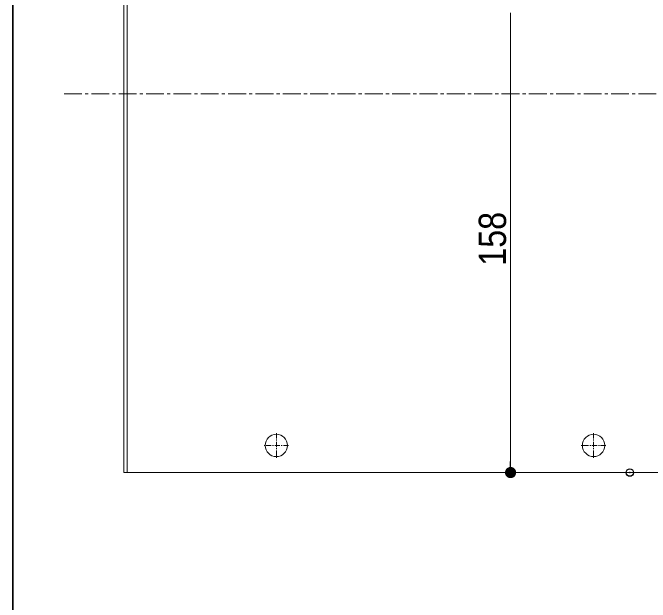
# Model space of a CAD drawing. Units: millimetres, scale not verified. Extents: x -1516 to 1516, y -761 to 761.
# Drawn here: x -1446.9 to -1233.1, y -563.5 to -365.8 of the extents above; entities that cross this region are included whole.
import ezdxf
from ezdxf.enums import TextEntityAlignment as Align

# ---------------------------------------------------------------- set-up
doc = ezdxf.new("R2010")
doc.units = ezdxf.units.MM
doc.header["$LTSCALE"] = 5
doc.header["$PDMODE"] = 32
doc.header["$PDSIZE"] = 2.5
doc.linetypes.add('USER1', pattern=[2.91, 1.76, -0.4, 0.35, -0.4])
doc.linetypes.add('USER4', pattern=[9.172222, 5.997222, -1.058333, 1.058333, -1.058333])
for name, color, linetype, lineweight in [('0-0_1図面枠', 7, 'Continuous', 20), ('0-1_3一般', 7, 'Continuous', 15), ('0-3_2寸法-1', 7, 'Continuous', 15), ('0-4_0', 7, 'Continuous', 25)]:
    doc.layers.add(name, color=color, linetype=linetype, lineweight=lineweight)
doc.layers.add('0-5_Defpoints', color=7, linetype='Continuous')
doc.styles.add('ＭＳ Ｐゴシック', font='')
doc.styles.get('ＭＳ Ｐゴシック').set_extended_font_data('MS PGothic')

# ---------------------------------------------------------------- blocks, each defined once
blk = doc.blocks.new('グループ-2')
at = {"layer": '0-0_1図面枠', "lineweight": 35}
blk.add_lwpolyline([(-5000, 3462.5), (5000, 3462.5), (5000, -3462.5), (-5000, -3462.5)], close=True, dxfattribs=at)
blk = doc.blocks.new('図面枠')
at = {"layer": '0-0_1図面枠'}
blk.add_blockref('グループ-2', (0, 0), dxfattribs=at)
blk = doc.blocks.new('グループ-25')
at = {"layer": '0-1_3一般'}
for p, q in [((-4808, -2600), (-4808, -1339.96)), ((-3839.5, -2600), (-4808, -2600))]:
    blk.add_line(p, q, dxfattribs=at)
at = {"layer": '0-1_3一般', "linetype": 'USER4'}
blk.add_line((-4914, -1964.96), (-2600, -1964.96), dxfattribs=at)
at = {"layer": '0-1_3一般', "linetype": 'USER1'}
for p, q in [((-4558, -2533.84), (-4558, -2575.09)), ((-4026, -2533.84), (-4026, -2575.09)), ((-4537.38, -2554.46), (-4578.63, -2554.46)), ((-4005.38, -2554.46), (-4046.63, -2554.46))]:
    blk.add_line(p, q, dxfattribs=at)
at = {"layer": '0-1_3一般'}
blk.add_lwpolyline([(-4328, -2600), (-4808, -2600), (-4814, -2600), (-4814, -1339.96), (-4808, -1339.96)], dxfattribs=at)
for centre in [(-4558, -2554.46), (-4026, -2554.46)]:
    blk.add_circle(centre, 18.75, dxfattribs=at)
blk = doc.blocks.new('_Dot')
at = {"layer": '0-4_0'}
blk.add_line((-2.5, 0), (-5, 0), dxfattribs=at)
for points in [[(0, 0), (-2.5, 0), (-2.48, 0.313)], [(0, 0), (-2.48, -0.313), (-2.5, 0)], [(0, 0), (-2.48, 0.313), (-2.421, 0.622)], [(0, 0), (-2.421, -0.622), (-2.48, -0.313)], [(0, 0), (-2.421, 0.622), (-2.324, 0.92)], [(0, 0), (-2.324, -0.92), (-2.421, -0.622)], [(0, 0), (-2.324, 0.92), (-2.191, 1.204)], [(0, 0), (-2.191, -1.204), (-2.324, -0.92)], [(0, 0), (-2.191, 1.204), (-2.023, 1.469)], [(0, 0), (-2.023, -1.469), (-2.191, -1.204)], [(0, 0), (-2.023, 1.469), (-1.822, 1.711)], [(0, 0), (-1.822, -1.711), (-2.023, -1.469)], [(0, 0), (-1.822, 1.711), (-1.594, 1.926)], [(0, 0), (-1.594, -1.926), (-1.822, -1.711)], [(0, 0), (-1.594, 1.926), (-1.34, 2.111)], [(0, 0), (-1.34, -2.111), (-1.594, -1.926)], [(0, 0), (-1.34, 2.111), (-1.064, 2.262)], [(0, 0), (-1.064, -2.262), (-1.34, -2.111)], [(0, 0), (-1.064, 2.262), (-0.773, 2.378)], [(0, 0), (-0.773, -2.378), (-1.064, -2.262)], [(0, 0), (-0.773, 2.378), (-0.468, 2.456)], [(0, 0), (-0.468, -2.456), (-0.773, -2.378)], [(0, 0), (-0.468, 2.456), (-0.157, 2.495)], [(0, 0), (-0.157, -2.495), (-0.468, -2.456)], [(0, 0), (-0.157, 2.495), (0.157, 2.495)], [(0, 0), (0.157, -2.495), (-0.157, -2.495)], [(0, 0), (0.157, 2.495), (0.468, 2.456)], [(0, 0), (0.468, 2.456), (0.773, 2.378)], [(0, 0), (0.773, 2.378), (1.064, 2.262)], [(0, 0), (1.064, 2.262), (1.34, 2.111)], [(0, 0), (1.34, 2.111), (1.594, 1.926)], [(0, 0), (1.594, 1.926), (1.822, 1.711)], [(0, 0), (1.822, 1.711), (2.023, 1.469)], [(0, 0), (2.023, 1.469), (2.191, 1.204)], [(0, 0), (2.191, 1.204), (2.324, 0.92)], [(0, 0), (2.324, 0.92), (2.421, 0.622)], [(0, 0), (2.421, 0.622), (2.48, 0.313)], [(0, 0), (2.48, 0.313), (2.5, 0)], [(0, 0), (0.468, -2.456), (0.157, -2.495)], [(0, 0), (0.773, -2.378), (0.468, -2.456)], [(0, 0), (1.064, -2.262), (0.773, -2.378)], [(0, 0), (1.34, -2.111), (1.064, -2.262)], [(0, 0), (1.594, -1.926), (1.34, -2.111)], [(0, 0), (1.822, -1.711), (1.594, -1.926)], [(0, 0), (2.023, -1.469), (1.822, -1.711)], [(0, 0), (2.191, -1.204), (2.023, -1.469)], [(0, 0), (2.324, -0.92), (2.191, -1.204)], [(0, 0), (2.421, -0.622), (2.324, -0.92)], [(0, 0), (2.48, -0.313), (2.421, -0.622)], [(0, 0), (2.5, 0), (2.48, -0.313)]]:
    blk.add_solid(points, dxfattribs=at)

msp = doc.modelspace()

# ---------------------------------------------------------------- linework, layer by layer
at = {"layer": '0-3_2寸法-1'}
for p, q in [((-1279.918, -516.248), (-1279.918, -365.752)), ((-1244.918, -520), (-1284.918, -520))]:
    msp.add_line(p, q, dxfattribs=at)
at = {"layer": '0-5_Defpoints'}
msp.add_point((-1239.918, -520), dxfattribs=at)

# ---------------------------------------------------------------- block references
at = {"layer": '0-0_1図面枠', "xscale": 0.2, "yscale": 0.2}
msp.add_blockref('図面枠', (-446.875, 0), dxfattribs=at)
at = {"layer": '0-1_3一般', "xscale": 0.2, "yscale": 0.2}
msp.add_blockref('グループ-25', (-446.875, 0), dxfattribs=at)
at = {"layer": '0-3_2寸法-1', "xscale": 0.7503418, "yscale": 0.7503418, "rotation": 270}
msp.add_blockref('_Dot', (-1279.918, -520), dxfattribs=at)

# ---------------------------------------------------------------- texts
at = {"layer": '0-3_2寸法-1', "style": 'ＭＳ Ｐゴシック', "width": 0.9}
msp.add_text('158', height=9.164, rotation=90, dxfattribs=at).set_placement((-1278.678, -450.581), align=Align.BOTTOM_LEFT)

doc.saveas('drawing.dxf')
